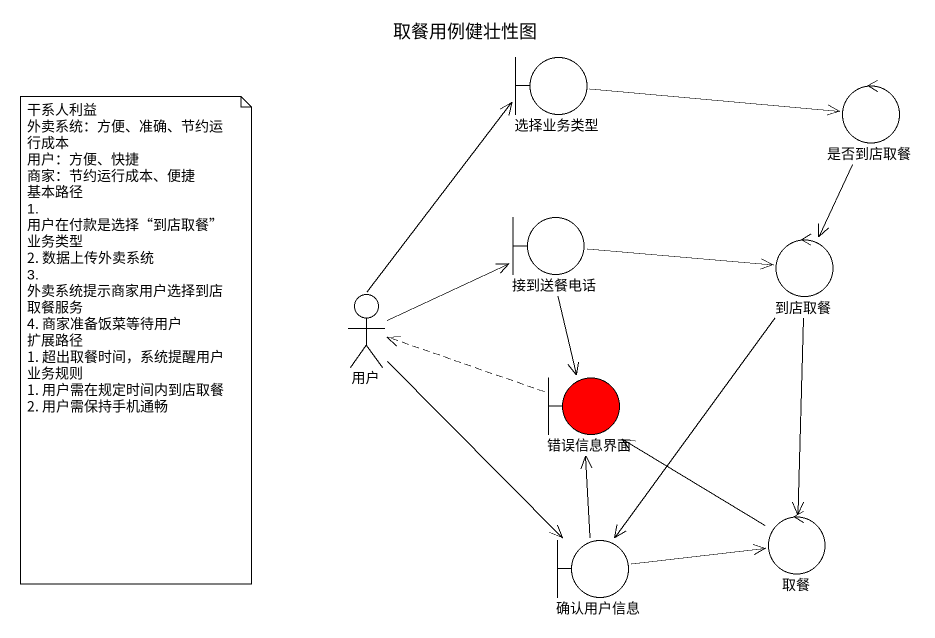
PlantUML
@startuml
title 取餐用例健壮性图
boundary 选择业务类型
control 是否到店取餐
boundary 接到送餐电话
control 到店取餐
actor 用户
boundary 错误信息界面 #FF0000
boundary 确认用户信息
control 取餐
选择业务类型 -right-> 是否到店取餐
是否到店取餐 --> 到店取餐
接到送餐电话 -right-> 到店取餐
接到送餐电话 --> 错误信息界面
到店取餐 --> 确认用户信息
到店取餐 --> 取餐
用户 -up-> 选择业务类型
用户 -right-> 接到送餐电话
用户 --> 确认用户信息
错误信息界面 .left.> 用户
确认用户信息 -up-> 错误信息界面
确认用户信息 -right-> 取餐
取餐 -up-> 错误信息界面
note as N1
  干系人利益
  外卖系统：方便、准确、节约运行成本
  用户：方便、快捷
  商家：节约运行成本、便捷
  基本路径
  1. 用户在付款是选择“到店取餐”业务类型
  2. 数据上传外卖系统
  3. 外卖系统提示商家用户选择到店取餐服务
  4. 商家准备饭菜等待用户
  扩展路径
  1. 超出取餐时间，系统提醒用户
  业务规则
  1. 用户需在规定时间内到店取餐
  2. 用户需保持手机通畅
end note
@enduml
